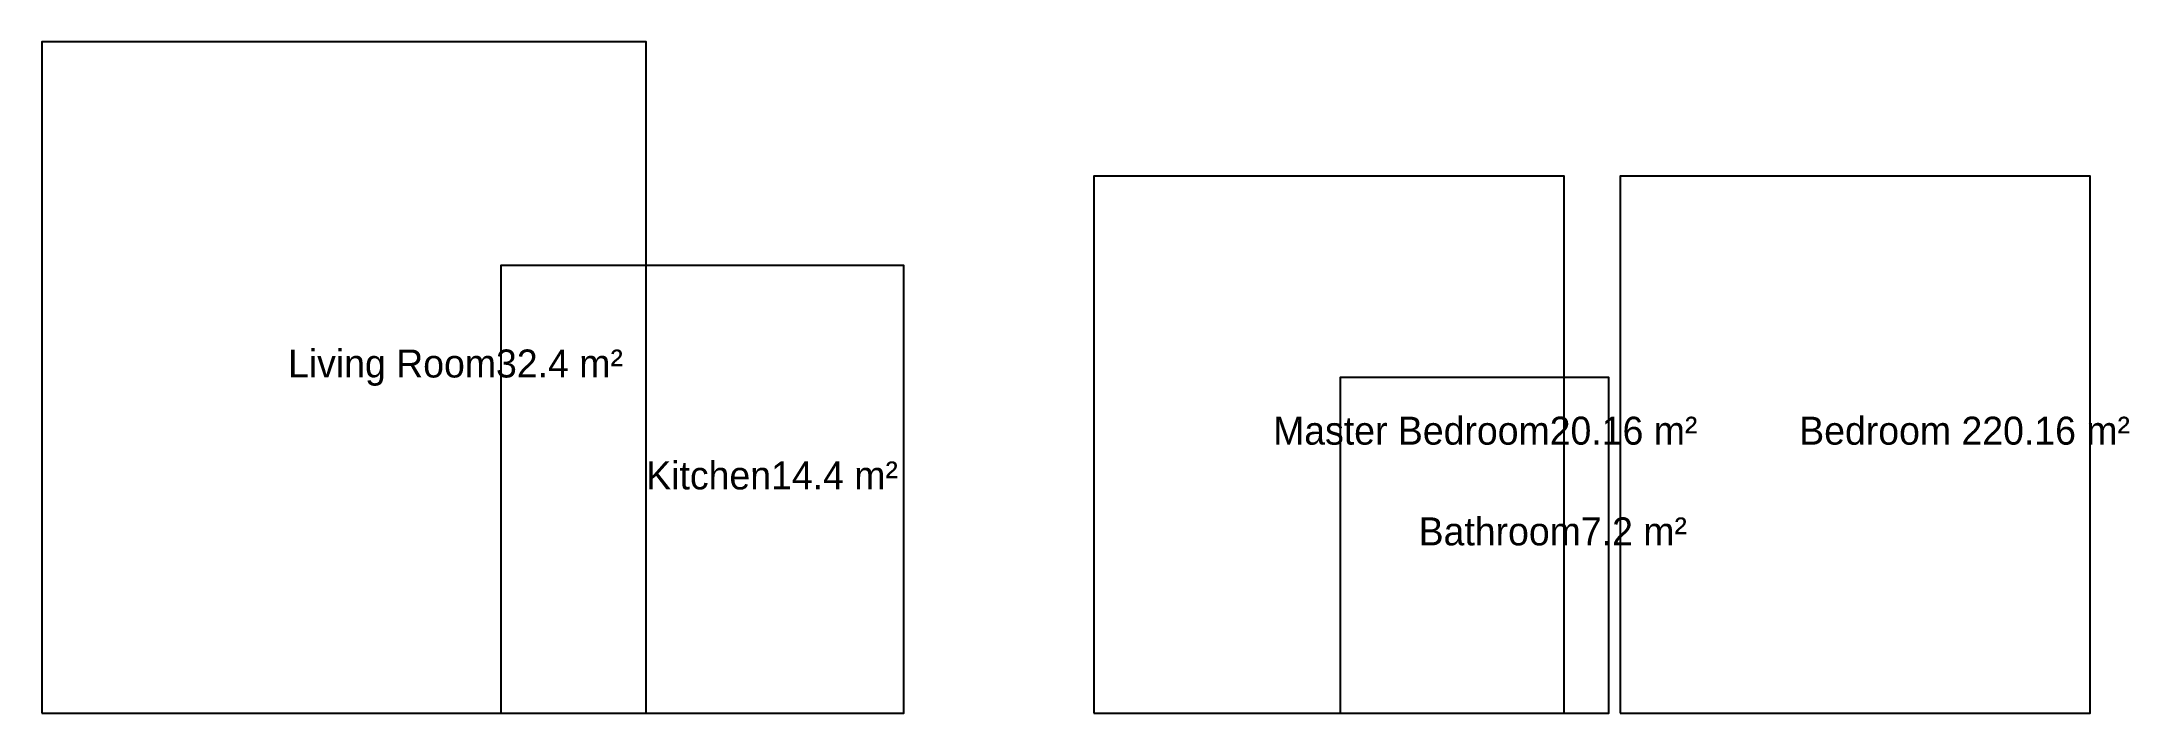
# Model space of a CAD drawing. Header units: metres. Extents: x 0 to 18648, y 0 to 6000.
import ezdxf

# ---------------------------------------------------------------- set-up
doc = ezdxf.new("R2010")
doc.units = ezdxf.units.M
doc.layers.add('ROOM_LABELS', color=2, linetype='Continuous')
doc.layers.add('WALLS', color=7, linetype='Continuous')

msp = doc.modelspace()

# ---------------------------------------------------------------- linework, layer by layer
at = {"layer": 'WALLS'}
for points in [[(0, 0), (5400, 0), (5400, 6000), (0, 6000), (0, 0)], [(9400, 0), (13600, 0), (13600, 4800), (9400, 4800), (9400, 0)], [(14100, 0), (18300, 0), (18300, 4800), (14100, 4800), (14100, 0)], [(4100, 0), (7700, 0), (7700, 4000), (4100, 4000), (4100, 0)], [(11600, 0), (14000, 0), (14000, 3000), (11600, 3000), (11600, 0)]]:
    msp.add_lwpolyline(points, dxfattribs=at)

# ---------------------------------------------------------------- texts
at = {"layer": 'ROOM_LABELS'}
for s, p in [('Living Room32.4 m²', (2200, 3000)), ('Master Bedroom20.16 m²', (11000, 2400)), ('Bedroom 220.16 m²', (15700, 2400)), ('Kitchen14.4 m²', (5400, 2000)), ('Bathroom7.2 m²', (12300, 1500))]:
    msp.add_text(s, height=250, dxfattribs=at).set_placement(p)

doc.saveas('drawing.dxf')
